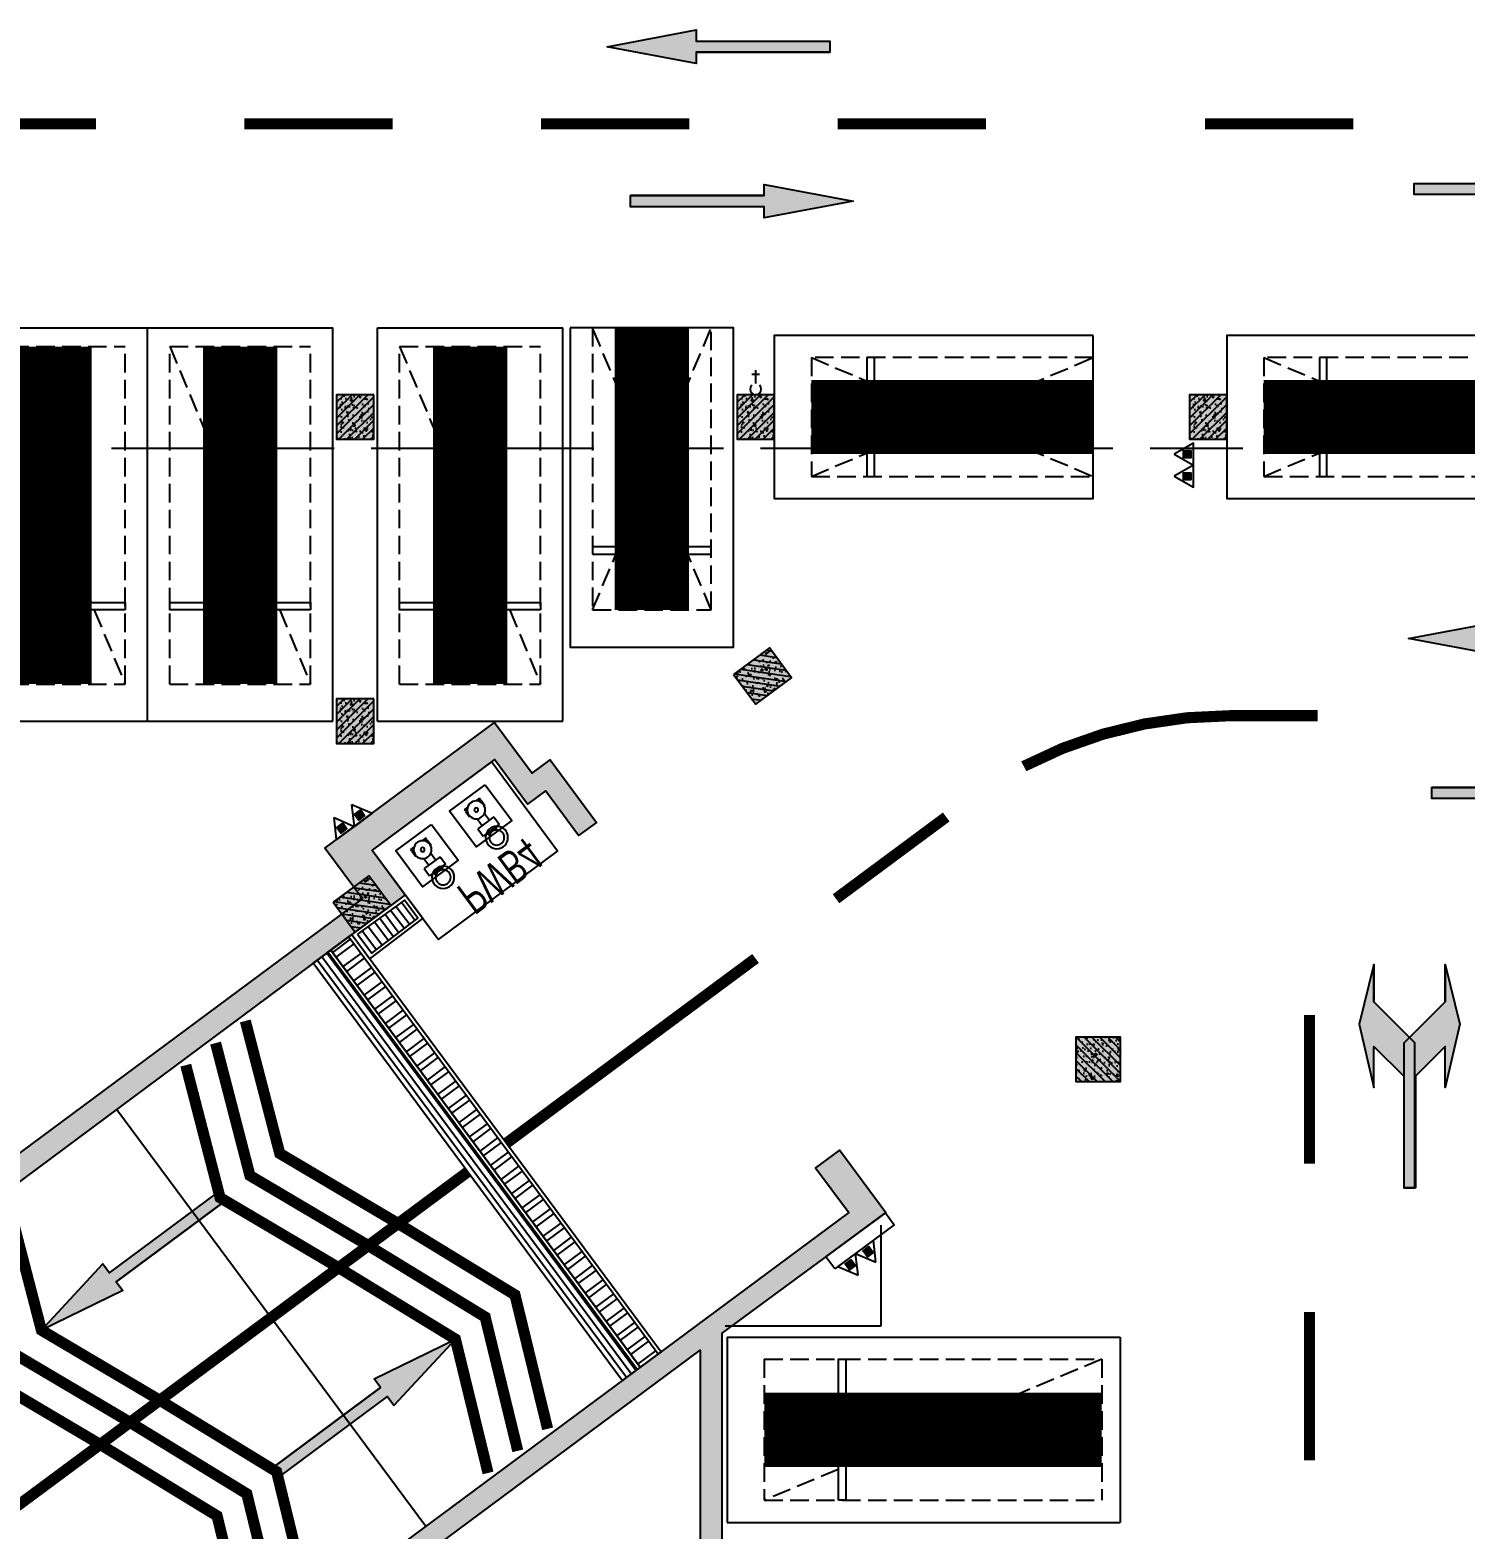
# Model space of a CAD drawing. Extents: x -1338203 to 1886333, y -783476 to 1038610.
# Drawn here: x 534023 to 553369, y 250949 to 271165 of the extents above; entities that cross this region are included whole.
import ezdxf

# ---------------------------------------------------------------- set-up
doc = ezdxf.new("R2010")
doc.units = 0
doc.header["$LTSCALE"] = 1000
doc.header["$MEASUREMENT"] = 0
for name, pattern in [('$2$DASH', [0.35, 0.25, -0.1]), ('A-001-平面B2$0$__DASH', [0.35, 0.25, -0.1]), ('DASH', [0.35, 0.25, -0.1])]:
    doc.linetypes.add(name, pattern=pattern)
for name, color, linetype in [('$0$DIM_SYMB', 3, 'Continuous'), ('0P-EQUIP-CW', 7, 'Continuous'), ('0P-PIPE-RW', 122, 'Continuous'), ('A-001-平面参照B1$0$$AUDIT-BAD-LAYER', 7, 'Continuous'), ('A-001-平面参照B1$0$A-001-平面参照B1$0$A001-消防道路与扑救场地参照$0$0A-DETL-HATH', 8, 'Continuous'), ('A-001-平面参照B1$0$A-001-平面参照B1$0$A001-消防道路与扑救场地参照$0$A-001-平面B1$0$0A-P-ROOF-DRAN', 190, 'Continuous'), ('A-001-平面参照B1$0$A-001-平面参照B1$0$A001-消防道路与扑救场地参照$0$减速带', 124, 'Continuous'), ('A-001-平面参照B1$0$AUDIT_D_220531184525-2', 40, 'Continuous'), ('A-001-车位参照B1$0$A-001-车位参照B1$0$0A-P-PKNG-CAR(A)', 43, 'Continuous'), ('A-001-车位参照B1$0$A-001-车位参照B1$0$0A-P-PKNG-CAR(B)', 21, 'Continuous'), ('p-a-mini', 150, 'Continuous'), ('p-a-regular', 5, 'Continuous'), ('S001地下一墙柱$0$S001地下一墙柱$0$0S-CC-LINE', 52, 'Continuous'), ('S001地下一墙柱$0$S001地下一墙柱$0$0S-CW-HATCH', 251, 'Continuous'), ('S001地下一墙柱$0$S001地下一墙柱$0$0S-CW-HATCH-UP', 251, 'Continuous'), ('S001地下一墙柱$0$S001地下一墙柱$0$0S-CW-LINE', 72, 'Continuous'), ('中心线', 42, 'Continuous'), ('地面指向箭头', 7, 'Continuous'), ('坡道线', 7, 'Continuous'), ('负一层消火栓$0$0P-ACC-FH', 7, 'Continuous'), ('负一层消火栓$0$0P-DIM-FH', 3, 'Continuous'), ('负一层消火栓$0$0P-EQUIP-FH', 7, 'Continuous'), ('负一层集水坑及排水沟$0$0P-ACC-CS（穿梁）', 5, 'Continuous'), ('负一层集水坑及排水沟$0$P001-预留预埋-B1$0$0P-EQUIP-WW', 7, 'Continuous'), ('负一层集水坑及排水沟$0$P001-预留预埋-B1$0$A-001-平面B1$0$0A-P-ROOF-DRAN', 190, 'Continuous')]:
    doc.layers.add(name, color=color, linetype=linetype)
doc.layers.add('AAD-A-PROOF', color=30, linetype='Continuous', plot=False)
doc.layers.add('负一层集水坑及排水沟$0$给排水辅助', color=190, linetype='Continuous', plot=False)
doc.styles.add('负一层集水坑及排水沟$0$P001-预留预埋-B1$0$AAD-TXT', font='AAD-TXT.shx', dxfattribs={"width": 0.7, "height": 3, "bigfont": 'AAD-HZTXT.shx'})

# ---------------------------------------------------------------- blocks, each defined once
blk = doc.blocks.new('A-001-平面参照B1')
at = {"layer": 'A-001-平面参照B1$0$A-001-平面参照B1$0$A001-消防道路与扑救场地参照$0$0A-DETL-HATH'}
h = blk.add_hatch(dxfattribs=at)
h.set_pattern_fill('ANSI32', color=256, scale=50, angle=351.5553)
h.set_pattern_definition([(36.55535, (-1022965.66, -717313.18), (-141.827026, 191.281495), []), (36.55535, (-1022854.62, -717329.67), (-141.827026, 191.281495), [])])
h.paths.add_polyline_path([(-228285, -48124), (-228044, -47945), (-223875, -53568), (-224116, -53747)])
at = {"layer": 'A-001-平面参照B1$0$A-001-平面参照B1$0$A001-消防道路与扑救场地参照$0$减速带'}
h = blk.add_hatch(dxfattribs=at)
h.set_pattern_fill('ANSI31', color=256, scale=50, angle=-458.4447, style=0)
h.set_pattern_definition([(306.555349, (239659.15, 490539.51), (63.760499, 47.275675), [])])
h.paths.add_polyline_path([(-224116, -53747), (-224357, -53925), (-228526, -48302), (-228285, -48124)])
at = {"layer": 'A-001-平面参照B1$0$$AUDIT-BAD-LAYER'}
blk.add_line((-231173, -50273), (-227008, -55891), dxfattribs=at)
at = {"layer": 'A-001-平面参照B1$0$A-001-平面参照B1$0$A001-消防道路与扑救场地参照$0$A-001-平面B1$0$0A-P-ROOF-DRAN'}
for points in [[(-224156, -53776), (-228325, -48153), (-228004, -47915), (-223835, -53538)], [(-228285, -48124), (-228044, -47945), (-223875, -53568), (-224116, -53747)]]:
    blk.add_lwpolyline(points, close=True, dxfattribs=at)
at = {"layer": 'A-001-平面参照B1$0$A-001-平面参照B1$0$A001-消防道路与扑救场地参照$0$减速带'}
blk.add_lwpolyline([(-224116, -53747), (-224357, -53925), (-228526, -48302), (-228285, -48124)], close=True, dxfattribs=at)
at = {"layer": 'A-001-平面参照B1$0$AUDIT_D_220531184525-2'}
blk.add_lwpolyline([(-224116, -53747), (-228285, -48124)], dxfattribs=at)
blk = doc.blocks.new('负一层集水坑及排水沟$0$pdjsk')
at = {"layer": '负一层集水坑及排水沟$0$P001-预留预埋-B1$0$0P-EQUIP-WW'}
for p, q in [((76854, 48875), (76854, 48937)), ((76854, 48937), (76870, 48937)), ((76870, 48894), (76870, 48937)), ((76883, 48905), (76883, 48937)), ((76883, 48937), (76974, 48937)), ((76974, 48927), (76974, 48937)), ((77172, 48673), (77172, 48941)), ((77172, 48941), (77293, 48941)), ((77293, 48673), (77293, 48941)), ((76854, 48677), (76854, 48740)), ((77059, 48867), (77172, 48867)), ((77059, 48748), (77172, 48748)), ((77293, 48867), (77299, 48867)), ((77293, 48748), (77299, 48748)), ((77299, 48731), (77299, 48883)), ((77299, 48883), (77309, 48883)), ((77299, 48731), (77309, 48731)), ((77309, 48731), (77309, 48883)), ((77309, 48867), (77336, 48867)), ((77309, 48748), (77336, 48748)), ((76854, 48677), (76870, 48677)), ((76870, 48677), (76870, 48721)), ((76883, 48677), (76883, 48710)), ((76883, 48677), (76974, 48677)), ((76974, 48677), (76974, 48688)), ((77172, 48673), (77293, 48673)), ((76854, 47975), (76854, 48037)), ((76854, 48037), (76870, 48037)), ((76870, 47994), (76870, 48037)), ((76883, 48005), (76883, 48037)), ((76883, 48037), (76974, 48037)), ((76974, 48027), (76974, 48037)), ((77059, 47967), (77172, 47967)), ((77172, 47773), (77172, 48041)), ((77172, 48041), (77293, 48041)), ((77293, 47773), (77293, 48041)), ((77293, 47967), (77299, 47967)), ((77299, 47831), (77299, 47983)), ((77299, 47983), (77309, 47983)), ((77309, 47831), (77309, 47983)), ((77309, 47967), (77336, 47967)), ((76854, 47777), (76854, 47840)), ((76854, 47777), (76870, 47777)), ((76870, 47777), (76870, 47821)), ((76883, 47777), (76883, 47810)), ((76883, 47777), (76974, 47777)), ((76974, 47777), (76974, 47788)), ((77059, 47848), (77172, 47848)), ((77172, 47773), (77293, 47773)), ((77293, 47848), (77299, 47848)), ((77299, 47831), (77309, 47831)), ((77309, 47848), (77336, 47848))]:
    blk.add_line(p, q, dxfattribs=at)
for points in [[(78054, 49357), (78054, 47357), (76554, 47357), (76554, 49357)], [(76754, 48507), (77354, 48507), (77354, 49107), (76754, 49107)], [(76754, 47607), (77354, 47607), (77354, 48207), (76754, 48207)]]:
    blk.add_lwpolyline(points, close=True, dxfattribs=at)
for centre, radius in [((76954, 48807), 121), ((77418, 48807), 151), ((76954, 48807), 27), ((77418, 48807), 102), ((76954, 47907), 121), ((76954, 47907), 27), ((77418, 47907), 151), ((77418, 47907), 102)]:
    blk.add_circle(centre, radius, dxfattribs=at)
at = {"layer": '负一层集水坑及排水沟$0$P001-预留预埋-B1$0$0P-EQUIP-WW', "style": '负一层集水坑及排水沟$0$P001-预留预埋-B1$0$AAD-TXT', "width": 0.7}
blk.add_text('PWB4', height=450, rotation=270, dxfattribs=at).set_placement((77637, 48775))
blk = doc.blocks.new('负一层集水坑及排水沟')
at = {"layer": '负一层集水坑及排水沟$0$0P-ACC-CS（穿梁）'}
for p, q in [((-227158, -47717), (-227334, -47482)), ((-227447, -47941), (-227627, -47700)), ((-227377, -47881), (-227556, -47643)), ((-227304, -47826), (-227482, -47589)), ((-227231, -47771), (-227408, -47535)), ((-227680, -48113), (-227861, -47872)), ((-227601, -48052), (-227782, -47812)), ((-227519, -47987), (-227700, -47747))]:
    blk.add_line(p, q, dxfattribs=at)
at = {"layer": '负一层集水坑及排水沟$0$P001-预留预埋-B1$0$A-001-平面B1$0$0A-P-ROOF-DRAN', "elevation": 0}
for points in [[(-227283, -47380), (-228003, -47916), (-227760, -48243), (-227045, -47701)], [(-227926, -47910), (-227732, -48168), (-227114, -47693), (-227294, -47453)]]:
    blk.add_lwpolyline(points, close=True, dxfattribs=at)
at = {"layer": '负一层集水坑及排水沟$0$给排水辅助', "xscale": -1, "rotation": 126.5553495396286}
blk.add_blockref('负一层集水坑及排水沟$0$pdjsk', (-233677, 44114), dxfattribs=at)
blk = doc.blocks.new('S001地下一墙柱')
at = {"layer": 'S001地下一墙柱$0$S001地下一墙柱$0$0S-CW-HATCH'}
h = blk.add_hatch(color=256, dxfattribs=at)
h.dxf.hatch_style = 1
h.paths.add_polyline_path([(-227709, -40640), (-228209, -40640), (-228209, -41240), (-227709, -41240)])
h = blk.add_hatch(color=256, dxfattribs=at)
h.dxf.hatch_style = 1
h.paths.add_polyline_path([(-222309, -40640), (-222809, -40640), (-222809, -41240), (-222309, -41240)])
h = blk.add_hatch(color=256, dxfattribs=at)
h.dxf.hatch_style = 1
h.paths.add_polyline_path([(-216209, -40640), (-216709, -40640), (-216709, -41240), (-216209, -41240)])
h = blk.add_hatch(color=256, dxfattribs=at)
h.dxf.hatch_style = 1
h.paths.add_polyline_path([(-222857, -44410), (-222559, -44812), (-222077, -44454), (-222375, -44053)])
h = blk.add_hatch(color=256, dxfattribs=at)
h.dxf.hatch_style = 1
h.paths.add_polyline_path([(-227709, -44740), (-228209, -44740), (-228209, -45340), (-227709, -45340)])
at = {"layer": 'S001地下一墙柱$0$S001地下一墙柱$0$0S-CW-HATCH', "ltscale": 0.002}
h = blk.add_hatch(color=256, dxfattribs=at)
h.dxf.hatch_style = 1
h.paths.add_polyline_path([(-243447, -58992), (-227861, -47436), (-228367, -46753), (-226078, -45056), (-225572, -45738), (-225331, -45560), (-224705, -46403), (-224946, -46582), (-225393, -45979), (-225634, -46158), (-226081, -45556), (-227730, -46778), (-227283, -47381), (-243255, -59254)])
at = {"layer": 'S001地下一墙柱$0$S001地下一墙柱$0$0S-CW-HATCH'}
h = blk.add_hatch(color=256, dxfattribs=at)
h.dxf.hatch_style = 1
h.paths.add_polyline_path([(-228257, -47480), (-227959, -47882), (-227477, -47524), (-227775, -47123)])
h = blk.add_hatch(color=256, dxfattribs=at)
h.dxf.hatch_style = 1
h.paths.add_polyline_path([(-217641, -49898), (-217641, -49298), (-218241, -49298), (-218241, -49898)])
at = {"layer": 'S001地下一墙柱$0$S001地下一墙柱$0$0S-CW-HATCH', "ltscale": 0.002}
h = blk.add_hatch(color=256, dxfattribs=at)
h.dxf.hatch_style = 1
h.paths.add_polyline_path([(-239231, -64954), (-239050, -65198), (-223306, -53515), (-223309, -60170), (-223009, -60170), (-223009, -53289), (-220804, -51665), (-221430, -50821), (-221751, -51060), (-221304, -51662)])
at = {"layer": 'S001地下一墙柱$0$S001地下一墙柱$0$0S-CW-HATCH-UP'}
h = blk.add_hatch(dxfattribs=at)
h.set_pattern_fill('钢筋混凝土', color=256, scale=30)
h.set_pattern_definition([(45, (-195398.035, -31688.29), (-53.03301, 53.03301), []), (50, (-195398.04, -31688.29), (215.1781, -18.8256), [22.5, -247.5]), (355, (-195398.04, -31688.29), (-41.6254, 225.6576), [18, -198]), (100.4514, (-195380.1, -31689.86), (173.5528, 206.8319), [19.122, -210.3426]), (46.1842, (-195398.04, -31628.3), (320.1723, -49.6557), [33.75, -371.25]), (96.6356, (-195371.35, -31632.43), (280.3988, 292.2354), [28.683, -315.514]), (351.1842, (-195398.04, -31628.3), (280.3986, 292.2356), [27, -297]), (21, (-195368.04, -31643.29), (179.0721, -120.7857), [22.5, -247.5]), (326, (-195368.04, -31643.29), (72.9946, 217.545), [18, -198]), (71.4514, (-195353.11, -31653.35), (252.0668, 96.7591), [19.122, -210.3426]), (37.5, (-195398.035, -31688.29), (3.64796, 99.86816), [0, -195.6, 0, -201, 0, -198.75]), (7.5, (-195398.04, -31688.29), (78.92086, 118.3235), [0, -114.6, 0, -191.1, 0, -75.75]), (327.5, (-195464.935, -31688.29), (160.14673, -6.76646), [0, -75, 0, -234, 0, -310.5]), (317.5, (-195494.94, -31688.29), (174.95585, 30.0315), [0, -97.5, 0, -155.4, 0, -220.5])])
h.paths.add_polyline_path([(-227709, -40640), (-228209, -40640), (-228209, -41240), (-227709, -41240)])
h = blk.add_hatch(dxfattribs=at)
h.set_pattern_fill('钢筋混凝土', color=256, scale=30)
h.set_pattern_definition([(45, (-189998.035, -31688.29), (-53.03301, 53.03301), []), (50, (-189998.04, -31688.29), (215.1781, -18.8256), [22.5, -247.5]), (355, (-189998.04, -31688.29), (-41.6254, 225.6576), [18, -198]), (100.4514, (-189980.1, -31689.86), (173.5528, 206.8319), [19.122, -210.3426]), (46.1842, (-189998.04, -31628.3), (320.1723, -49.6557), [33.75, -371.25]), (96.6356, (-189971.35, -31632.43), (280.3988, 292.2354), [28.683, -315.514]), (351.1842, (-189998.04, -31628.3), (280.3986, 292.2356), [27, -297]), (21, (-189968.04, -31643.29), (179.0721, -120.7857), [22.5, -247.5]), (326, (-189968.04, -31643.29), (72.9946, 217.545), [18, -198]), (71.4514, (-189953.11, -31653.35), (252.0668, 96.7591), [19.122, -210.3426]), (37.5, (-189998.035, -31688.29), (3.64796, 99.86816), [0, -195.6, 0, -201, 0, -198.75]), (7.5, (-189998.04, -31688.29), (78.92086, 118.3235), [0, -114.6, 0, -191.1, 0, -75.75]), (327.5, (-190064.935, -31688.29), (160.14673, -6.76646), [0, -75, 0, -234, 0, -310.5]), (317.5, (-190094.94, -31688.29), (174.95585, 30.0315), [0, -97.5, 0, -155.4, 0, -220.5])])
h.paths.add_polyline_path([(-222309, -40640), (-222809, -40640), (-222809, -41240), (-222309, -41240)])
h = blk.add_hatch(dxfattribs=at)
h.set_pattern_fill('钢筋混凝土', color=256, scale=30)
h.set_pattern_definition([(45, (-183898.035, -31688.29), (-53.03301, 53.03301), []), (50, (-183898.04, -31688.29), (215.1781, -18.8256), [22.5, -247.5]), (355, (-183898.04, -31688.29), (-41.6254, 225.6576), [18, -198]), (100.4514, (-183880.1, -31689.86), (173.5528, 206.8319), [19.122, -210.3426]), (46.1842, (-183898.04, -31628.3), (320.1723, -49.6557), [33.75, -371.25]), (96.6356, (-183871.35, -31632.43), (280.3988, 292.2354), [28.683, -315.514]), (351.1842, (-183898.04, -31628.3), (280.3986, 292.2356), [27, -297]), (21, (-183868.04, -31643.29), (179.0721, -120.7857), [22.5, -247.5]), (326, (-183868.04, -31643.29), (72.9946, 217.545), [18, -198]), (71.4514, (-183853.11, -31653.35), (252.0668, 96.7591), [19.122, -210.3426]), (37.5, (-183898.035, -31688.29), (3.64796, 99.86816), [0, -195.6, 0, -201, 0, -198.75]), (7.5, (-183898.04, -31688.29), (78.92086, 118.3235), [0, -114.6, 0, -191.1, 0, -75.75]), (327.5, (-183964.935, -31688.29), (160.14673, -6.76646), [0, -75, 0, -234, 0, -310.5]), (317.5, (-183994.94, -31688.29), (174.95585, 30.0315), [0, -97.5, 0, -155.4, 0, -220.5])])
h.paths.add_polyline_path([(-216209, -40640), (-216709, -40640), (-216709, -41240), (-216209, -41240)])
h = blk.add_hatch(dxfattribs=at)
h.set_pattern_fill('钢筋混凝土', color=256, scale=30, angle=126.5553)
h.set_pattern_definition([(171.55533, (-249291.56, -23786.885), (-11.01407, -74.18686), []), (176.5553, (-249291.56, -23786.89), (-113.0375, 184.0612), [22.5, -247.5]), (121.5553, (-249291.56, -23786.89), (-156.4747, -167.8383), [18, -198]), (227.0067, (-249300.98, -23771.55), (-269.5122, 16.2231), [19.122, -210.3426]), (172.7395, (-249339.76, -23822.62), (-150.8067, 286.7636), [33.75, -371.25]), (223.1909, (-249352.33, -23798.72), (-401.7526, 51.1843), [28.683, -315.514]), (117.7395, (-249339.76, -23822.62), (-401.7527, 51.184), [27, -297]), (147.5553, (-249345.58, -23789.59), (-9.6302, 215.7852), [22.5, -247.5]), (92.5553, (-249345.58, -23789.59), (-218.2255, -70.9343), [18, -198]), (198.0067, (-249346.38, -23771.6), (-227.8556, 144.8511), [19.122, -210.3426]), (164.05533, (-249291.56, -23786.885), (-82.39502, -56.55101), [0, -195.6, 0, -201, 0, -198.75]), (134.05533, (-249291.56, -23786.89), (-142.05233, -7.07762), [0, -114.6, 0, -191.1, 0, -75.75]), (94.05533, (-249251.715, -23840.625), (-89.94782, 132.6731), [0, -75, 0, -234, 0, -310.5]), (84.05533, (-249233.85, -23864.72), (-128.32725, 122.6522), [0, -97.5, 0, -155.4, 0, -220.5])])
h.paths.add_polyline_path([(-222857, -44410), (-222559, -44812), (-222077, -44454), (-222375, -44053)])
h = blk.add_hatch(dxfattribs=at)
h.set_pattern_fill('钢筋混凝土', color=256, scale=30)
h.set_pattern_definition([(45, (-195398.035, -35788.14), (-53.03301, 53.03301), []), (50, (-195398.04, -35788.14), (215.1781, -18.8256), [22.5, -247.5]), (355, (-195398.04, -35788.14), (-41.6254, 225.6576), [18, -198]), (100.4514, (-195380.1, -35789.7), (173.5528, 206.8319), [19.122, -210.3426]), (46.1842, (-195398.04, -35728.14), (320.1723, -49.6557), [33.75, -371.25]), (96.6356, (-195371.35, -35732.28), (280.3988, 292.2354), [28.683, -315.514]), (351.1842, (-195398.04, -35728.14), (280.3986, 292.2356), [27, -297]), (21, (-195368.04, -35743.14), (179.0721, -120.7857), [22.5, -247.5]), (326, (-195368.04, -35743.14), (72.9946, 217.545), [18, -198]), (71.4514, (-195353.11, -35753.2), (252.0668, 96.7591), [19.122, -210.3426]), (37.5, (-195398.035, -35788.14), (3.64796, 99.86816), [0, -195.6, 0, -201, 0, -198.75]), (7.5, (-195398.04, -35788.14), (78.92086, 118.3235), [0, -114.6, 0, -191.1, 0, -75.75]), (327.5, (-195464.935, -35788.14), (160.14673, -6.76646), [0, -75, 0, -234, 0, -310.5]), (317.5, (-195494.94, -35788.14), (174.95585, 30.0315), [0, -97.5, 0, -155.4, 0, -220.5])])
h.paths.add_polyline_path([(-227709, -44740), (-228209, -44740), (-228209, -45340), (-227709, -45340)])
at = {"layer": 'S001地下一墙柱$0$S001地下一墙柱$0$0S-CW-HATCH-UP', "ltscale": 0.002}
h = blk.add_hatch(dxfattribs=at)
h.set_pattern_fill('钢筋混凝土', color=256, scale=30)
h.set_pattern_definition([(45, (-766365.37, -306889.07), (-53.033009, 53.033009), []), (50, (-766365.37, -306889.07), (215.178055, -18.82564), [22.5, -247.5]), (355, (-766365.37, -306889.07), (-41.6254, 225.65764), [18, -198]), (100.4514, (-766347.44, -306890.64), (173.552815, 206.83186), [19.12206, -210.34263]), (46.1842, (-766365.37, -306829.07), (320.17231, -49.6557), [33.75, -371.25]), (96.6356, (-766338.7, -306833.2), (280.39881, 292.23536), [28.68309, -315.5139]), (351.1842, (-766365.37, -306829.07), (280.39858, 292.23558), [27, -297]), (21, (-766335.37, -306844.07), (179.072116, -120.785667), [22.5, -247.5]), (326, (-766335.37, -306844.07), (72.9946, 217.54501), [18, -198]), (71.4514, (-766320.44, -306854.14), (252.06679, 96.75915), [19.12206, -210.34263]), (37.5, (-766365.37, -306889.07), (3.647957, 99.868156), [0, -195.6, 0, -201, 0, -198.75]), (7.5, (-766365.37, -306889.07), (78.920861, 118.323514), [0, -114.6, 0, -191.1, 0, -75.75]), (327.5, (-766432.27, -306889.07), (160.146731, -6.766462), [0, -75, 0, -234, 0, -310.5]), (317.5, (-766462.27, -306889.07), (174.95585, 30.031495), [0, -97.5, 0, -155.4, 0, -220.5])])
h.paths.add_polyline_path([(-243447, -58992), (-227861, -47436), (-228367, -46753), (-226078, -45056), (-225572, -45738), (-225331, -45560), (-224705, -46403), (-224946, -46582), (-225393, -45979), (-225634, -46158), (-226081, -45556), (-227730, -46778), (-227283, -47381), (-243255, -59254)])
at = {"layer": 'S001地下一墙柱$0$S001地下一墙柱$0$0S-CW-HATCH-UP'}
h = blk.add_hatch(dxfattribs=at)
h.set_pattern_fill('钢筋混凝土', color=256, scale=30, angle=126.5553)
h.set_pattern_definition([(171.55533, (-254691.56, -26857.084), (-11.01407, -74.18686), []), (176.5553, (-254691.56, -26857.08), (-113.0375, 184.0612), [22.5, -247.5]), (121.5553, (-254691.56, -26857.08), (-156.4747, -167.8383), [18, -198]), (227.0067, (-254700.98, -26841.75), (-269.5122, 16.2231), [19.122, -210.3426]), (172.7395, (-254739.76, -26892.82), (-150.8067, 286.7636), [33.75, -371.25]), (223.1909, (-254752.33, -26868.92), (-401.7526, 51.1843), [28.683, -315.514]), (117.7395, (-254739.76, -26892.82), (-401.7527, 51.184), [27, -297]), (147.5553, (-254745.58, -26859.79), (-9.6302, 215.7852), [22.5, -247.5]), (92.5553, (-254745.58, -26859.79), (-218.2255, -70.9343), [18, -198]), (198.0067, (-254746.38, -26841.8), (-227.8556, 144.8511), [19.122, -210.3426]), (164.05533, (-254691.56, -26857.084), (-82.39502, -56.55101), [0, -195.6, 0, -201, 0, -198.75]), (134.05533, (-254691.56, -26857.08), (-142.05233, -7.07762), [0, -114.6, 0, -191.1, 0, -75.75]), (94.05533, (-254651.715, -26910.82), (-89.94782, 132.6731), [0, -75, 0, -234, 0, -310.5]), (84.05533, (-254633.85, -26934.92), (-128.32725, 122.6522), [0, -97.5, 0, -155.4, 0, -220.5])])
h.paths.add_polyline_path([(-228257, -47480), (-227959, -47882), (-227477, -47524), (-227775, -47123)])
h = blk.add_hatch(dxfattribs=at)
h.set_pattern_fill('钢筋混凝土', color=256, scale=30, angle=-90)
h.set_pattern_definition([(315, (-208689.17, -82208.64), (53.03301, 53.03301), []), (320, (-208689.17, -82208.64), (-18.8256, -215.1781), [22.5, -247.5]), (265, (-208689.17, -82208.64), (225.6576, 41.6254), [18, -198]), (10.4514, (-208690.74, -82226.58), (206.8319, -173.5528), [19.122, -210.3426]), (316.1842, (-208629.17, -82208.64), (-49.6557, -320.1723), [33.75, -371.25]), (6.6356, (-208633.3, -82235.32), (292.2354, -280.3988), [28.683, -315.514]), (261.1842, (-208629.17, -82208.64), (292.2356, -280.3986), [27, -297]), (291, (-208644.17, -82238.64), (-120.7857, -179.0721), [22.5, -247.5]), (236, (-208644.17, -82238.64), (217.545, -72.9946), [18, -198]), (341.4514, (-208654.24, -82253.57), (96.7591, -252.0668), [19.122, -210.3426]), (307.5, (-208689.17, -82208.64), (99.86816, -3.64796), [0, -195.6, 0, -201, 0, -198.75]), (277.5, (-208689.17, -82208.64), (118.3235, -78.92086), [0, -114.6, 0, -191.1, 0, -75.75]), (237.5, (-208689.17, -82141.74), (-6.76646, -160.14673), [0, -75, 0, -234, 0, -310.5]), (227.5, (-208689.17, -82111.74), (30.0315, -174.95585), [0, -97.5, 0, -155.4, 0, -220.5])])
h.paths.add_polyline_path([(-217641, -49898), (-217641, -49298), (-218241, -49298), (-218241, -49898)])
at = {"layer": 'S001地下一墙柱$0$S001地下一墙柱$0$0S-CW-HATCH-UP', "ltscale": 0.002}
h = blk.add_hatch(dxfattribs=at)
h.set_pattern_fill('钢筋混凝土', color=256, scale=30)
h.set_pattern_definition([(45, (-766365.37, -306889.07), (-53.033009, 53.033009), []), (50, (-766365.37, -306889.07), (215.178055, -18.82564), [22.5, -247.5]), (355, (-766365.37, -306889.07), (-41.6254, 225.65764), [18, -198]), (100.4514, (-766347.44, -306890.64), (173.552815, 206.83186), [19.12206, -210.34263]), (46.1842, (-766365.37, -306829.07), (320.17231, -49.6557), [33.75, -371.25]), (96.6356, (-766338.7, -306833.2), (280.39881, 292.23536), [28.68309, -315.5139]), (351.1842, (-766365.37, -306829.07), (280.39858, 292.23558), [27, -297]), (21, (-766335.37, -306844.07), (179.072116, -120.785667), [22.5, -247.5]), (326, (-766335.37, -306844.07), (72.9946, 217.54501), [18, -198]), (71.4514, (-766320.44, -306854.14), (252.06679, 96.75915), [19.12206, -210.34263]), (37.5, (-766365.37, -306889.07), (3.647957, 99.868156), [0, -195.6, 0, -201, 0, -198.75]), (7.5, (-766365.37, -306889.07), (78.920861, 118.323514), [0, -114.6, 0, -191.1, 0, -75.75]), (327.5, (-766432.27, -306889.07), (160.146731, -6.766462), [0, -75, 0, -234, 0, -310.5]), (317.5, (-766462.27, -306889.07), (174.95585, 30.031495), [0, -97.5, 0, -155.4, 0, -220.5])])
h.paths.add_polyline_path([(-239231, -64954), (-239050, -65198), (-223306, -53515), (-223309, -60170), (-223009, -60170), (-223009, -53289), (-220804, -51665), (-221430, -50821), (-221751, -51060), (-221304, -51662)])
at = {"layer": 'S001地下一墙柱$0$S001地下一墙柱$0$0S-CC-LINE'}
for points in [[(-227709, -40640), (-228209, -40640), (-228209, -41240), (-227709, -41240)], [(-222309, -40640), (-222809, -40640), (-222809, -41240), (-222309, -41240)], [(-216209, -40640), (-216709, -40640), (-216709, -41240), (-216209, -41240)], [(-222857, -44410), (-222559, -44812), (-222077, -44454), (-222375, -44053)], [(-227709, -44740), (-228209, -44740), (-228209, -45340), (-227709, -45340)], [(-228257, -47480), (-227959, -47882), (-227477, -47524), (-227775, -47123)], [(-217641, -49898), (-217641, -49298), (-218241, -49298), (-218241, -49898)]]:
    blk.add_lwpolyline(points, close=True, dxfattribs=at)
at = {"layer": 'S001地下一墙柱$0$S001地下一墙柱$0$0S-CW-LINE', "ltscale": 0.002}
blk.add_lwpolyline([(-243447, -58992), (-227861, -47436), (-228367, -46753), (-226078, -45056), (-225572, -45738), (-225331, -45560), (-224705, -46403), (-224946, -46582), (-225393, -45979), (-225634, -46158), (-226081, -45556), (-227730, -46778), (-227283, -47381), (-243255, -59254)], close=True, dxfattribs=at)
blk.add_lwpolyline([(-239231, -64954), (-239050, -65198), (-223306, -53515), (-223309, -60170), (-223009, -60170), (-223009, -53289), (-220804, -51665), (-221430, -50821), (-221751, -51060), (-221304, -51662), (-239231, -64954)], dxfattribs=at)
blk = doc.blocks.new('负一层消火栓$0$$TwtSys$00000546')
h = blk.add_hatch()
h.set_pattern_fill('ANSI31', color=256, scale=200, style=0)
h.set_pattern_definition([(45, (-38543.802, -6670.83), (-17.67767, 17.67767), [])])
h.paths.add_polyline_path([(-65, 174), (65, 174), (65, 44), (-65, 44)])
for points in [[(0, 344), (-198, 0), (198, 0)], [(-65, 174), (65, 174), (65, 44), (-65, 44)]]:
    blk.add_lwpolyline(points, close=True)
blk = doc.blocks.new('负一层消火栓')
at = {"layer": '负一层消火栓$0$0P-ACC-FH'}
blk.add_lwpolyline([(-221493, -52421), (-221612, -52260), (-220809, -51665), (-220690, -51826)], close=True, dxfattribs=at)
at = {"layer": '负一层消火栓$0$0P-DIM-FH'}
for p, q in [((-220870, -51834), (-220870, -53194)), ((-220870, -53194), (-222969, -53194))]:
    blk.add_line(p, q, dxfattribs=at)
at = {"layer": '负一层消火栓$0$0P-EQUIP-FH'}
for p, xscale, yscale, zscale, rotation in [((-216659, -41441, 800), 0.7500000000000011, 0.7500000000000011, 0.7500000000000011, 90), ((-216659, -41739, 800), 0.7500000000000011, 0.7500000000000011, 0.7500000000000011, 90), ((-227850, -46370), -0.75, 0.75, 0.75, 36.55534820380242), ((-228089, -46547), -0.75, 0.75, 0.75, 36.55534820380242), ((-221092, -52124, 800), 0.75, 0.75, 0.75, 216.5553650904332), ((-221331, -52301, 800), 0.75, 0.75, 0.75, 216.5553650904332)]:
    blk.add_blockref('负一层消火栓$0$$TwtSys$00000546', p, dxfattribs=dict(at, xscale=xscale, yscale=yscale, zscale=zscale, rotation=rotation))
blk = doc.blocks.new('剖面位置')
at = {"layer": '$0$DIM_SYMB', "linetype": '$2$DASH', "ltscale": 5}
blk.add_lwpolyline([(13257, -41366), (-263305, -41366)], dxfattribs=at)
blk.add_lwpolyline([(13257, -41366), (-263305, -41366)], dxfattribs=at)
blk = doc.blocks.new('$TwtSys$00000320')
at = {"const_width": 20}
for points in [[(0, 0), (0, -121)], [(-37, -83), (37, -83)]]:
    blk.add_lwpolyline(points, dxfattribs=at)
blk = doc.blocks.new('A$Cee0fc4ce')
at = {"layer": '0P-PIPE-RW', "linetype": 'Continuous'}
blk.add_arc((-222559, -40565), 75, 135, 45, dxfattribs=at)
at = {"layer": '0P-EQUIP-CW', "xscale": 1.5, "yscale": 1.5, "zscale": 1.5, "rotation": 180}
blk.add_blockref('$TwtSys$00000320', (-222559, -40490), dxfattribs=at)
blk = doc.blocks.new('左转或右转')
at = {"layer": '地面指向箭头'}
blk.add_hatch(color=251, dxfattribs=at).paths.add_polyline_path([(3221046, 2451667), (3221247, 2450864), (3221247, 2451366), (3221799, 2451918), (3221799, 2453874), (3221648, 2453874), (3221648, 2452369), (3221247, 2451968), (3221247, 2452519)])
at = {"layer": '地面指向箭头', "color": 251}
blk.add_lwpolyline([(3221247, 2450864), (3221046, 2451667), (3221247, 2452519), (3221247, 2451968), (3221648, 2452369), (3221648, 2453874), (3221799, 2453874), (3221799, 2451918), (3221247, 2451366), (3221247, 2450864), (3221247, 2451366)], dxfattribs=at)
blk = doc.blocks.new('直行')
at = {"layer": '地面指向箭头'}
blk.add_hatch(color=251, dxfattribs=at).paths.add_polyline_path([(-29241, 4059962), (-29466, 4058762), (-29316, 4058762), (-29316, 4056961), (-29166, 4056961), (-29166, 4058762), (-29016, 4058762)])
at = {"layer": '地面指向箭头', "color": 251}
blk.add_lwpolyline([(-29316, 4058762), (-29316, 4056961), (-29316, 4058762), (-29316, 4058762), (-29466, 4058762), (-29241, 4059962), (-29016, 4058762), (-29166, 4058762), (-29166, 4056961), (-29316, 4056961), (-29316, 4056961)], dxfattribs=at)
blk = doc.blocks.new('A$C9cb663f1')
at = {"layer": '中心线', "color": 251, "const_width": 150}
for points in [[(120267, -91862), (122267, -91862)], [(124267, -91862), (126267, -91862)], [(128267, -91862), (130267, -91862)], [(132267, -91862), (134267, -91862)], [(137216, -91862), (139216, -91862)], [(138626, -103874), (138626, -105874)], [(138626, -107874), (138626, -109874)]]:
    blk.add_lwpolyline(points, dxfattribs=at)
at = {"layer": '坡道线', "color": 251, "const_width": 150}
blk.add_lwpolyline([(138735, -99838), (137552, -99838, 0.120964), (134774, -100520, 0.120964)], format="xyb", dxfattribs=at)
for points in [[(133729, -101203), (132243, -102305)], [(131158, -103110), (127800, -105599)], [(124280, -103952), (124744, -105738), (126340, -106682)], [(123879, -104250), (124342, -106036), (125939, -106980)], [(123477, -104548), (123940, -106334), (125537, -107277)], [(127278, -105986), (117920, -112925)], [(121067, -106335), (121531, -108120), (123127, -109064)], [(120665, -106633), (121129, -108418), (122726, -109362)], [(126340, -106682), (127915, -107644), (128355, -109449)], [(120264, -106931), (120727, -108716), (122324, -109660)], [(125939, -106980), (127513, -107942), (127953, -109746)], [(125537, -107277), (127112, -108240), (127552, -110044)], [(123127, -109064), (124702, -110027), (125142, -111831)], [(122726, -109362), (124300, -110325), (124740, -112129)], [(122324, -109660), (123899, -110622), (124338, -112427)]]:
    blk.add_lwpolyline(points, dxfattribs=at)
at = {"layer": '地面指向箭头', "color": 251}
for p, rotation in [((4189119, -61580), 90), ((-3927487, -122144), 270), ((4199921, -69556), 90), ((-3916686, -130120), 270), ((3365409, 2333478), 126.5553494246481), ((-3116765, -2549838), 306.5553494246525)]:
    blk.add_blockref('直行', p, dxfattribs=dict(at, rotation=rotation))
at = {"layer": '地面指向箭头', "color": 251, "linetype": 'Continuous'}
for p, rotation in [((2593910, -3314463), 90), ((3361701, 2347672), 180)]:
    blk.add_blockref('左转或右转', p, dxfattribs=dict(at, rotation=rotation))
at = {"layer": '地面指向箭头', "color": 251, "linetype": 'Continuous', "xscale": -1, "rotation": 180}
blk.add_blockref('左转或右转', (-3081752, 2347672), dxfattribs=at)
blk = doc.blocks.new('A-001-车位参照B1$0$A-001-车位参照B1$0$A-001-车位参照B1$0$A$C43AE5A3B')
at = {"color": 241}
blk.add_lwpolyline([(2500, 0), (2500, 4300), (300, 4300), (300, 0)], close=True, dxfattribs=at)
at = {"color": 241, "linetype": 'DASH'}
for points in [[(2200, 0), (2200, 3800), (600, 3800), (600, 0), (2200, 0)], [(600, 3800), (2200, 0)], [(2200, 3800), (600, 0)]]:
    blk.add_lwpolyline(points, dxfattribs=at)
at = {"color": 241}
blk.add_lwpolyline([(2200, 3050), (600, 3050), (600, 2950), (2200, 2950), (2200, 3050)], dxfattribs=at)
at = {"layer": 'p-a-mini', "ltscale": 0.002, "const_width": 1000}
blk.add_lwpolyline([(1400, 0), (1400, 3800)], dxfattribs=at)
blk = doc.blocks.new('A-001-车位参照B1$0$A-001-车位参照B1$0$A-001-车位参照B1$0$ddd')
for p, q in [((0, 2500), (5300, 2500)), ((0, 2500), (0, 0)), ((5300, 2500), (5300, 0)), ((0, 0), (5300, 0))]:
    blk.add_line(p, q)
at = {"linetype": 'A-001-平面B2$0$__DASH'}
for p, q in [((500, 2200), (500, 300)), ((500, 2200), (5050, 2200)), ((5050, 2200), (5050, 300)), ((500, 300), (5050, 300))]:
    blk.add_line(p, q, dxfattribs=at)
blk.add_lwpolyline([(5050, 2200), (500, 300)], dxfattribs=at)
blk.add_lwpolyline([(1500, 300), (1500, 2200), (1600, 2200), (1600, 300)], close=True)
at = {"layer": 'p-a-regular', "ltscale": 0.002, "const_width": 1000}
blk.add_lwpolyline([(500, 1250), (5050, 1250)], dxfattribs=at)

msp = doc.modelspace()

# ---------------------------------------------------------------- block references
at = {"ltscale": 0.002}
for name, p in [('S001地下一墙柱', (766365.4, 306889.1)), ('负一层消火栓', (766365.4, 306889.1)), ('负一层集水坑及排水沟', (766365.4, 306889.1)), ('A$C9cb663f1', (412646.2, 361761.3))]:
    msp.add_blockref(name, p, dxfattribs=at)
for name, p in [('A-001-平面参照B1', (766365.4, 306889.1)), ('A$Cee0fc4ce', (766365.5, 306889.1))]:
    msp.add_blockref(name, p)
at = {"layer": 'A-001-车位参照B1$0$A-001-车位参照B1$0$0A-P-PKNG-CAR(A)', "linetype": 'Continuous'}
for p, rotation in [((535606.7, 261849.1), 90.00272354060814), ((538106.7, 261849.1), 90.00272354060814), ((541206.7, 261849.1), 90.00272354060814), ((543420.8, 251048.9), 0.002723557760292364)]:
    msp.add_blockref('A-001-车位参照B1$0$A-001-车位参照B1$0$A-001-车位参照B1$0$ddd', p, dxfattribs=dict(at, rotation=rotation))
at = {"layer": 'A-001-车位参照B1$0$A-001-车位参照B1$0$0A-P-PKNG-CAR(B)'}
for p, rotation in [((543806.7, 267149.1), 179.9999999999999), ((548356.7, 264549.1), 90), ((554456.7, 264549.1), 90)]:
    msp.add_blockref('A-001-车位参照B1$0$A-001-车位参照B1$0$A-001-车位参照B1$0$A$C43AE5A3B', p, dxfattribs=dict(at, rotation=rotation))
at = {"layer": 'AAD-A-PROOF'}
msp.add_blockref('剖面位置', (766365.4, 306889.1), dxfattribs=at)

doc.saveas('drawing.dxf')
